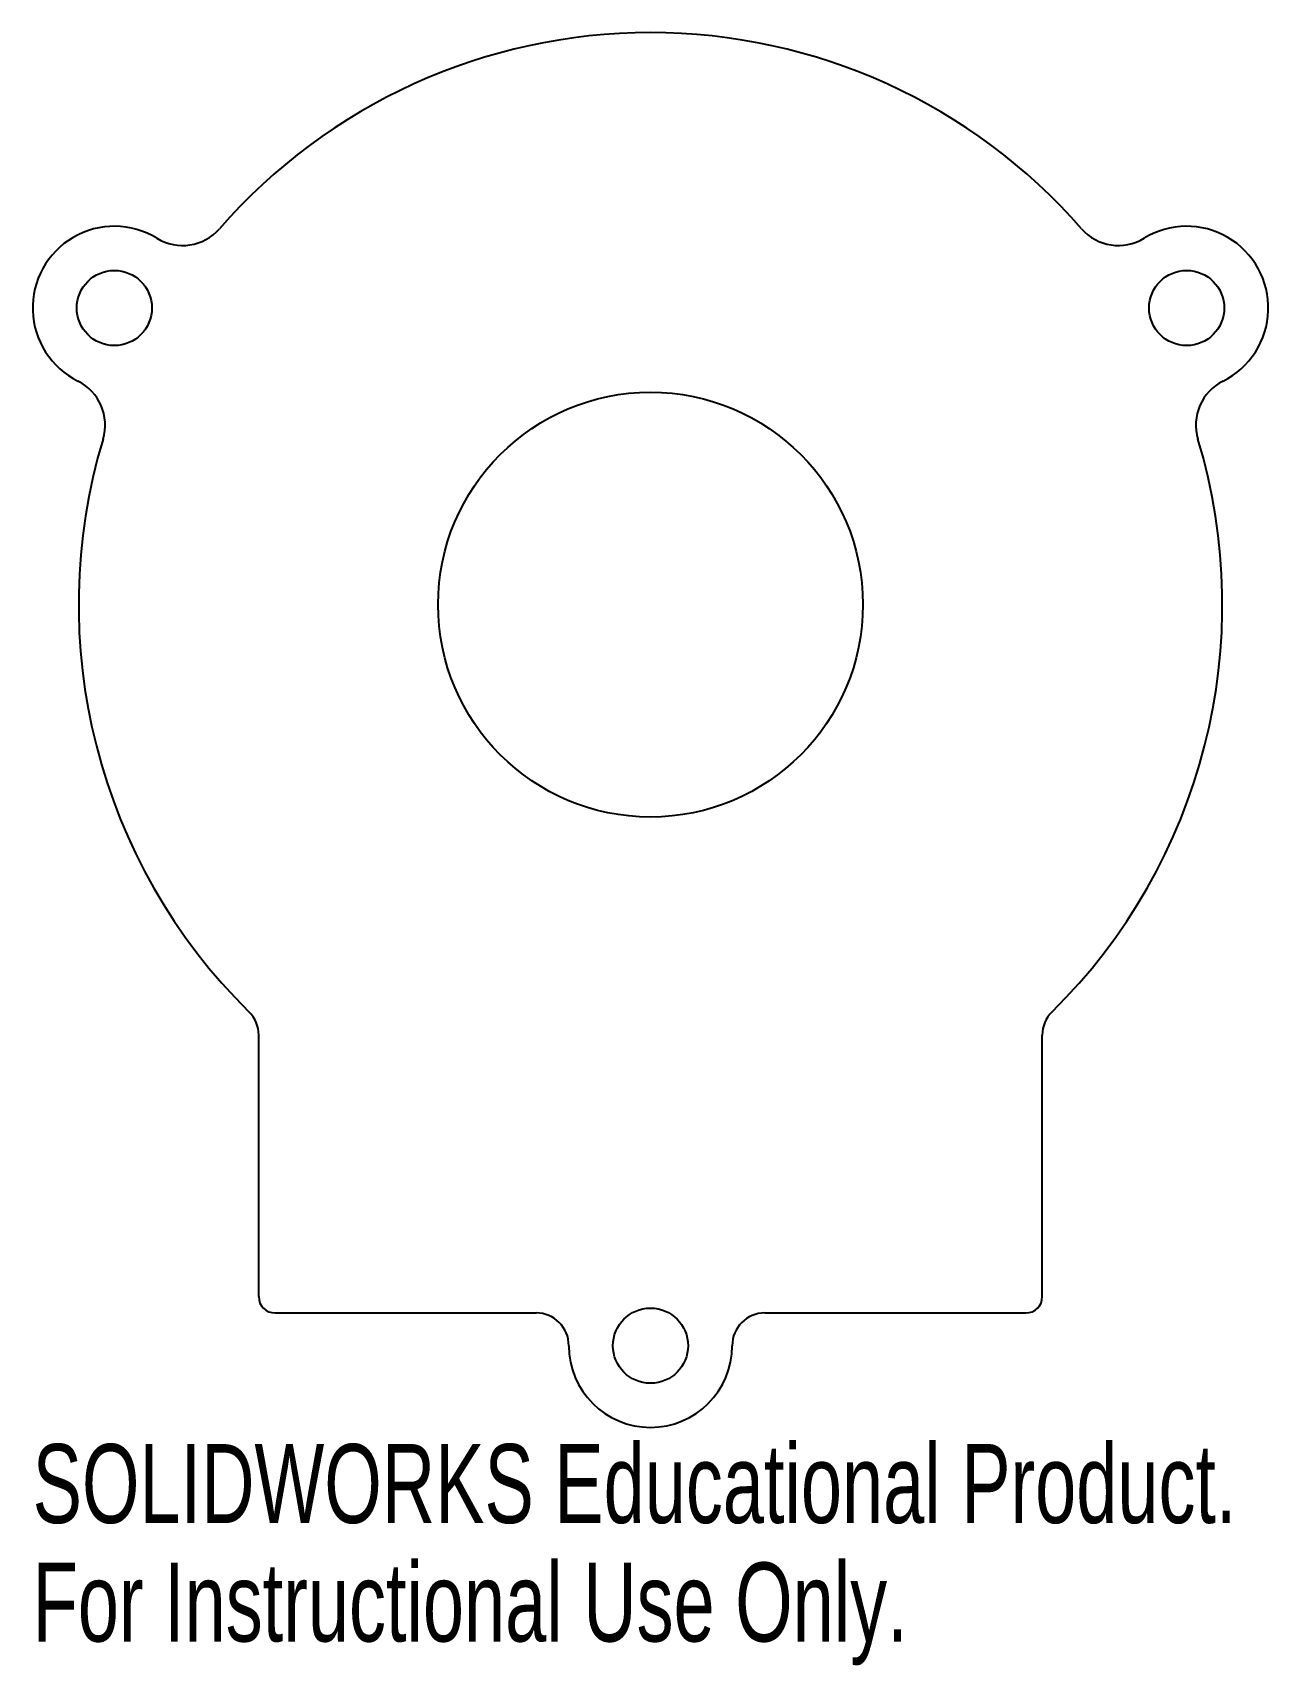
# Model space of a CAD drawing. Header units: millimetres. Extents: x -70.6 to 5, y -88.3 to 11.6.
import ezdxf

# ---------------------------------------------------------------- set-up
doc = ezdxf.new("R2010")
doc.units = ezdxf.units.MM
doc.styles.add('SLDTEXTSTYLE0', font='TXT', dxfattribs={"width": 0.7})

msp = doc.modelspace()

# ---------------------------------------------------------------- linework, layer by layer
at = {"color": 7, "linetype": 'Continuous', "lineweight": 25}
for p, q in [((-56.765, -65.701), (-56.765, -49.696)), ((-8.805, -65.701), (-8.805, -49.696)), ((-55.765, -66.701), (-39.785, -66.701)), ((-25.785, -66.701), (-9.805, -66.701))]:
    msp.add_line(p, q, dxfattribs=at)
for centre, radius in [((-65.6, -5.201), 2.3), ((0.03, -5.201), 2.3), ((-32.785, -23.351), 13), ((-32.785, -68.701), 2.3)]:
    msp.add_circle(centre, radius, dxfattribs=at)
for centre, radius, start, end in [((-32.785, -23.351), 35, 41.08836, 138.91164), ((-65.6, -5.201), 5, 58.54553, 243.56051), ((-61.425, 1.623), 3, 238.54553, 318.91164), ((-4.145, 1.623), 3, 221.08836, 301.45447), ((0.03, -5.201), 5, 296.43949, 121.45447), ((-69.162, -12.365), 3, 343.19441, 63.56051), ((3.592, -12.365), 3, 116.43949, 196.80559), ((-32.785, -23.351), 35, 163.19441, 225.39927), ((-32.785, -23.351), 35, 314.60073, 16.80559), ((-58.765, -49.696), 2, 0, 45.39927), ((-6.805, -49.696), 2, 134.60073, 180), ((-55.765, -65.701), 1, 180, 270), ((-9.805, -65.701), 1, 270, 0), ((-39.785, -68.701), 2, 0, 90), ((-25.785, -68.701), 2, 90, 180), ((-32.785, -68.701), 5, 180, 0)]:
    msp.add_arc(centre, radius, start, end, dxfattribs=at)

# ---------------------------------------------------------------- texts
at = {"color": 7, "linetype": 'Continuous', "char_height": 4.83362, "attachment_point": 1, "style": 'SLDTEXTSTYLE0'}
for s, insert in [('SOLIDWORKS Educational Product.', (-70.6, -74.721)), ('For Instructional Use Only.', (-70.6, -81.971))]:
    msp.add_mtext(s, dxfattribs=dict(at, insert=insert))

doc.saveas('drawing.dxf')
